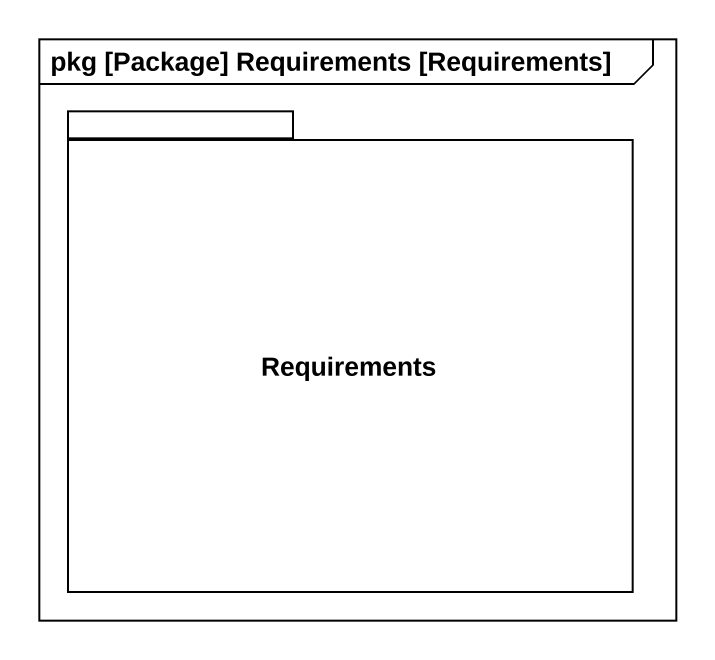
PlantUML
@startuml
mainframe pkg [Package] Requirements [Requirements]
package Requirements {
}
@enduml
